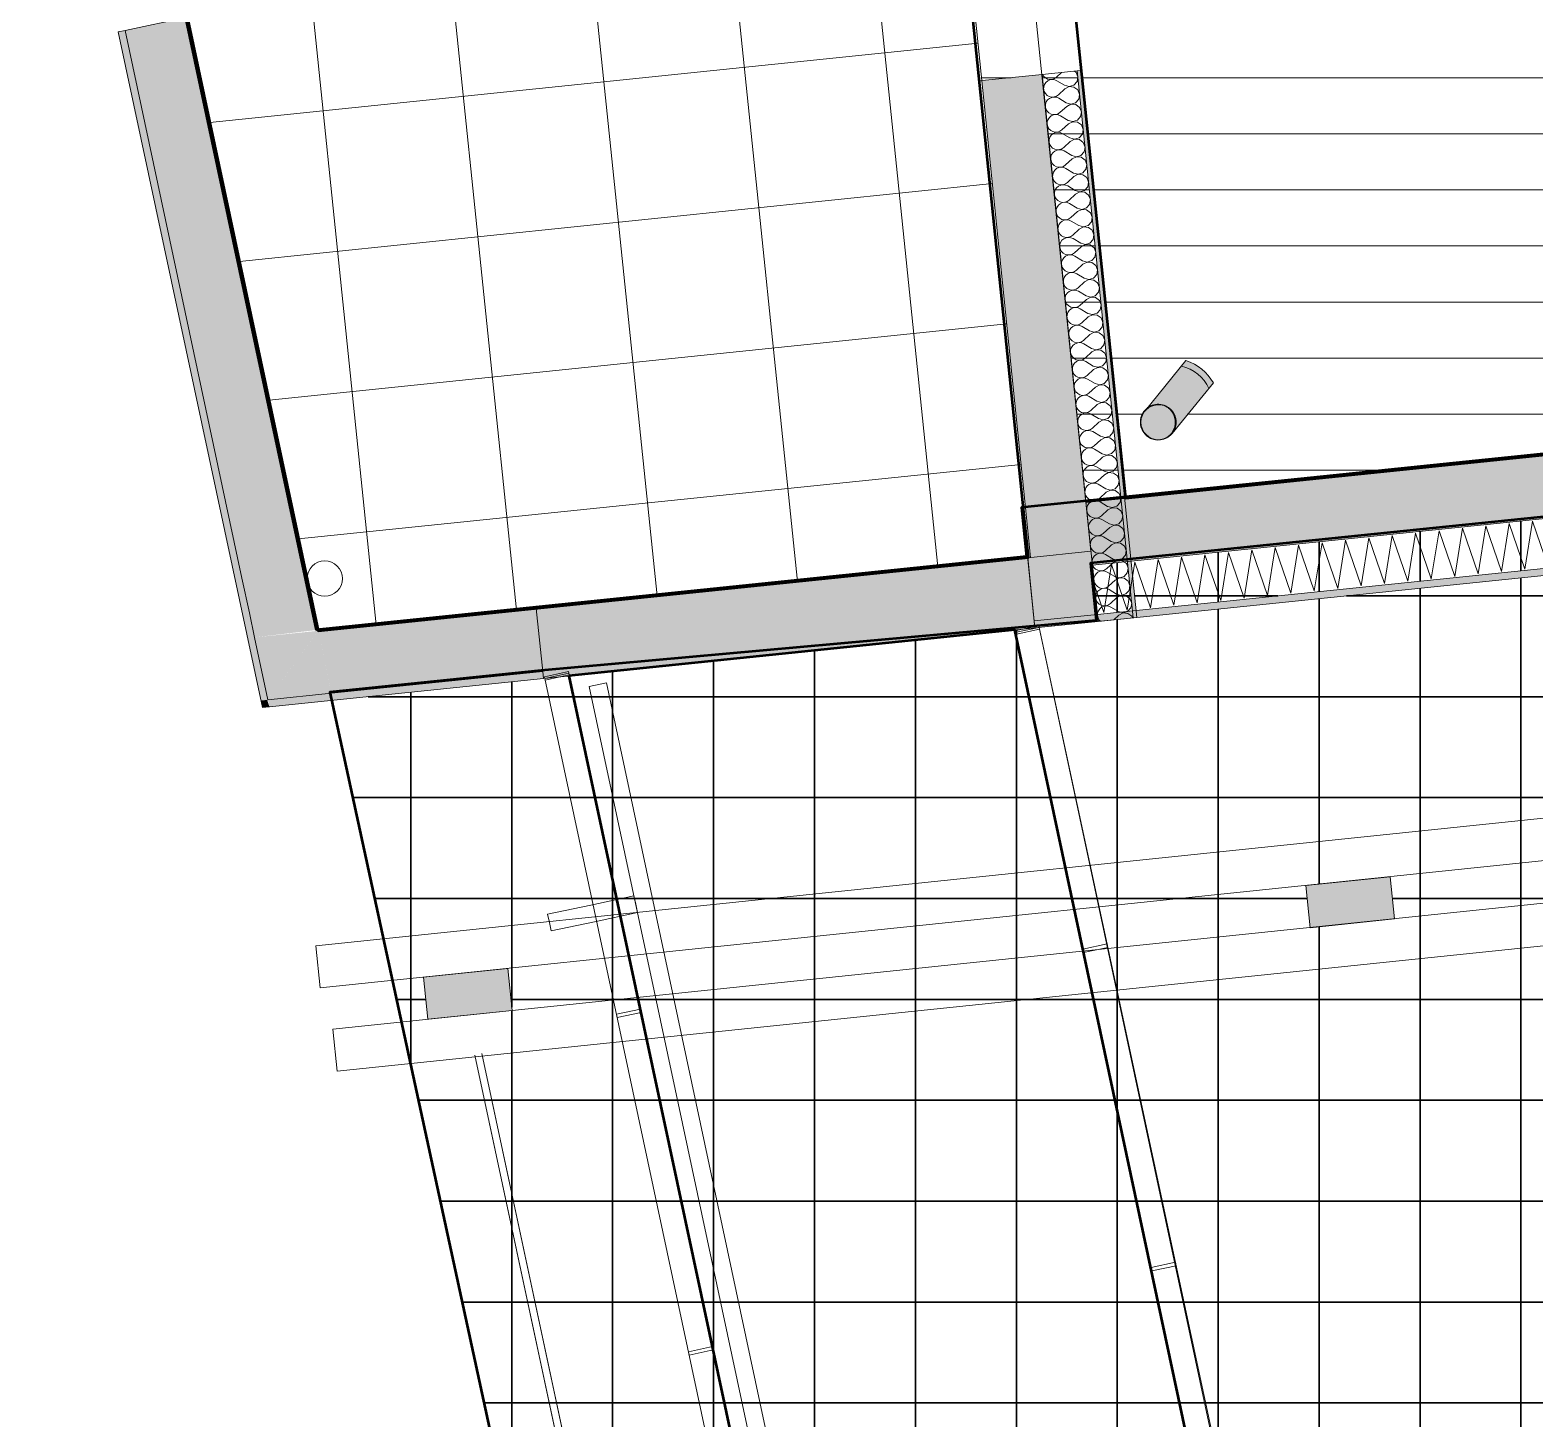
# Model space of a CAD drawing. Header units: metres. Extents: x 399 to 3028, y -427 to 863.
# Drawn here: x 709.35 to 713.615, y -312.087 to -308.15 of the extents above; entities that cross this region are included whole.
import ezdxf

# ---------------------------------------------------------------- set-up
doc = ezdxf.new("R2010")
doc.units = ezdxf.units.M
for name, color, linetype, lineweight in [('01-Dalles_3D_Stylo_No__1', 250, 'Continuous', 9), ('01-Dalles_3D_Stylo_No__2', 8, 'Continuous', 9), ('01-Murs LOGTS', 250, 'Continuous', 9), ('01-Murs LOGTS_Stylo_No__1', 250, 'Continuous', 9), ('01-Murs LOGTS_Stylo_No__2', 8, 'Continuous', 9), ('01-Murs_structure', 250, 'Continuous', 9), ('01-Murs_structure_Stylo_No__1', 250, 'Continuous', 9), ('01-Murs_structure_Stylo_No__2', 8, 'Continuous', 9), ('01-Poteaux 12x24_structure', 250, 'Continuous', 9), ('01-Poteaux 12x24_structure_Stylo_No__1', 250, 'Continuous', 9), ('01-Poteaux 12x24_structure_Stylo_No__2', 8, 'Continuous', 9), ('01-Poteaux 12x24_structure_Stylo_No__21', 170, 'Continuous', 25), ('01-Poutres 10x24_structure_Stylo_No__1', 250, 'Continuous', 9), ('02-Serrurerie cables_Stylo_No__90', 252, 'Continuous', 18), ('02-Serrurerie GC_snd oeuvre_Stylo_No__1', 250, 'Continuous', 9), ('02-Serrurerie_2nd oeuvre_Stylo_No__1', 250, 'Continuous', 9), ('05-2D Divers_2D_Stylo_No__1', 250, 'Continuous', 9), ('05-2D Divers_2D_Stylo_No__121', 7, 'Continuous', 18), ('06-SHAB pièces 50_Stylo_No__102', 71, 'Continuous', 50), ('0_Stylo_No__1', 250, 'Continuous', 9), ('AES-Charge', 5, 'Continuous', 35), ('Plan De Charge - PH R_1_dwg', 8, 'Continuous', 9)]:
    doc.layers.add(name, color=color, linetype=linetype, lineweight=lineweight)

# ---------------------------------------------------------------- blocks, each defined once
blk = doc.blocks.new('Plan De Charge - PH R_1_dwg__X48-779187-Plan De Charge - PH R_1 1_100')
at = {"layer": '01-Murs LOGTS_Stylo_No__2', "flags": 128}
for points in [[(361.0773, -308.2758), (361.08, -308.2804), (361.0849, -308.2852), (361.0909, -308.2886), (361.0977, -308.2901), (361.1045, -308.2897), (361.1111, -308.2875), (361.1167, -308.2835), (361.1311, -308.2703)], [(361.1769, -308.2824), (361.1719, -308.2697), (361.1676, -308.2665)], [(361.1769, -308.2824), (361.1746, -308.2959), (361.1655, -308.3061), (361.1524, -308.3099), (361.1392, -308.3064), (361.1178, -308.2935), (361.1114, -308.2908), (361.1046, -308.2899), (361.0977, -308.2909), (361.0915, -308.2938), (361.0862, -308.2983), (361.0824, -308.304), (361.0802, -308.3106), (361.08, -308.3175)], [(361.08, -308.3175), (361.0816, -308.3242), (361.0851, -308.3301), (361.09, -308.335), (361.096, -308.3383), (361.1027, -308.3398), (361.1096, -308.3394), (361.1162, -308.3372), (361.1218, -308.3333), (361.1402, -308.3163), (361.1524, -308.3101), (361.166, -308.3113), (361.177, -308.3194), (361.182, -308.3321), (361.1796, -308.3456), (361.1706, -308.3558), (361.1575, -308.3597), (361.1443, -308.3561), (361.1228, -308.3432), (361.1165, -308.3405), (361.1097, -308.3397), (361.1028, -308.3407), (361.0966, -308.3435), (361.0913, -308.348), (361.0875, -308.3537), (361.0853, -308.3603), (361.0851, -308.3672), (361.0867, -308.3739), (361.0901, -308.3799), (361.0951, -308.3847), (361.1011, -308.388), (361.1078, -308.3896), (361.1147, -308.3892), (361.1212, -308.387), (361.1269, -308.383), (361.1453, -308.3661), (361.1575, -308.3599), (361.1711, -308.361), (361.1821, -308.3692), (361.1871, -308.3819), (361.1847, -308.3953), (361.1756, -308.4055), (361.1625, -308.4094), (361.1494, -308.4059), (361.1279, -308.393), (361.1216, -308.3903), (361.1147, -308.3894), (361.1079, -308.3904), (361.1016, -308.3933), (361.0964, -308.3977), (361.0926, -308.4035), (361.0904, -308.41), (361.0902, -308.4169), (361.0918, -308.4236), (361.0952, -308.4296), (361.1001, -308.4345), (361.1062, -308.4378), (361.1129, -308.4393), (361.1198, -308.4389), (361.1263, -308.4367), (361.132, -308.4328), (361.1504, -308.4158), (361.1626, -308.4096), (361.1762, -308.4108), (361.1871, -308.4189), (361.1922, -308.4316), (361.1898, -308.4451), (361.1807, -308.4553), (361.1676, -308.4592), (361.1544, -308.4556), (361.133, -308.4427), (361.1267, -308.44), (361.1198, -308.4391), (361.113, -308.4402), (361.1067, -308.443), (361.1015, -308.4475), (361.0976, -308.4532), (361.0955, -308.4598), (361.0953, -308.4667), (361.0969, -308.4734), (361.1003, -308.4794), (361.1052, -308.4842), (361.1113, -308.4875), (361.118, -308.489), (361.1249, -308.4887), (361.1314, -308.4864), (361.1371, -308.4825)], [(361.1371, -308.4825), (361.1555, -308.4655), (361.1677, -308.4594), (361.1813, -308.4605), (361.1922, -308.4687), (361.1973, -308.4814), (361.1949, -308.4948), (361.1858, -308.505), (361.1727, -308.5089), (361.1595, -308.5053), (361.1381, -308.4924), (361.1318, -308.4897), (361.1249, -308.4889), (361.1181, -308.4899), (361.1118, -308.4928), (361.1066, -308.4972), (361.1027, -308.503), (361.1006, -308.5095), (361.1004, -308.5164), (361.102, -308.5231), (361.1054, -308.5291), (361.1103, -308.5339), (361.1164, -308.5373), (361.1231, -308.5388), (361.13, -308.5384), (361.1365, -308.5362), (361.1422, -308.5322), (361.1606, -308.5153), (361.1727, -308.5091), (361.1864, -308.5103), (361.1973, -308.5184), (361.2024, -308.5311), (361.2, -308.5446), (361.1909, -308.5548), (361.1778, -308.5586), (361.1646, -308.5551), (361.1432, -308.5422), (361.1369, -308.5395), (361.13, -308.5386), (361.1232, -308.5396), (361.1169, -308.5425), (361.1117, -308.547), (361.1078, -308.5527), (361.1057, -308.5593), (361.1054, -308.5662), (361.1071, -308.5729), (361.1105, -308.5788), (361.1154, -308.5837), (361.1215, -308.587), (361.1282, -308.5885), (361.1351, -308.5882), (361.1416, -308.5859), (361.1473, -308.582)], [(361.1473, -308.582), (361.1656, -308.565), (361.1778, -308.5588), (361.1914, -308.56), (361.2024, -308.5682), (361.2075, -308.5808), (361.2051, -308.5943), (361.196, -308.6045), (361.1829, -308.6084), (361.1697, -308.6048), (361.1483, -308.5919), (361.1419, -308.5892), (361.1351, -308.5884), (361.1283, -308.5894), (361.122, -308.5922), (361.1167, -308.5967), (361.1129, -308.6024), (361.1108, -308.609), (361.1105, -308.6159), (361.1122, -308.6226), (361.1156, -308.6286), (361.1205, -308.6334), (361.1266, -308.6367), (361.1333, -308.6383), (361.1402, -308.6379), (361.1467, -308.6357), (361.1524, -308.6317), (361.1707, -308.6148), (361.1829, -308.6086), (361.1965, -308.6097), (361.2075, -308.6179), (361.2126, -308.6306), (361.2102, -308.644), (361.2011, -308.6542), (361.188, -308.6581), (361.1748, -308.6546), (361.1534, -308.6417), (361.147, -308.639), (361.1402, -308.6381), (361.1334, -308.6391), (361.1271, -308.642), (361.1218, -308.6464), (361.118, -308.6522), (361.1159, -308.6587), (361.1156, -308.6656), (361.1173, -308.6723), (361.1207, -308.6783), (361.1256, -308.6832), (361.1316, -308.6865), (361.1384, -308.688), (361.1453, -308.6876), (361.1518, -308.6854), (361.1575, -308.6815), (361.1758, -308.6645), (361.188, -308.6583), (361.2016, -308.6595), (361.2126, -308.6676), (361.2176, -308.6803), (361.2153, -308.6938), (361.2062, -308.704), (361.1931, -308.7079), (361.1799, -308.7043), (361.1585, -308.6914), (361.1521, -308.6887), (361.1453, -308.6878), (361.1385, -308.6889), (361.1322, -308.6917), (361.1269, -308.6962), (361.1231, -308.7019), (361.121, -308.7085), (361.1207, -308.7154), (361.1224, -308.7221), (361.1258, -308.7281), (361.1307, -308.7329), (361.1367, -308.7362), (361.1435, -308.7377), (361.1503, -308.7374), (361.1569, -308.7351), (361.1625, -308.7312), (361.1809, -308.7142), (361.1931, -308.7081), (361.2067, -308.7092), (361.2177, -308.7174), (361.2227, -308.7301), (361.2204, -308.7435), (361.2113, -308.7537), (361.1982, -308.7576), (361.185, -308.754), (361.1636, -308.7411), (361.1572, -308.7384), (361.1504, -308.7376), (361.1436, -308.7386), (361.1373, -308.7415), (361.132, -308.7459), (361.1282, -308.7517), (361.1261, -308.7582), (361.1258, -308.7651), (361.1274, -308.7718), (361.1309, -308.7778), (361.1358, -308.7826), (361.1418, -308.786), (361.1486, -308.7875), (361.1554, -308.7871), (361.162, -308.7849), (361.1676, -308.7809), (361.186, -308.764), (361.1982, -308.7578), (361.2118, -308.759), (361.2228, -308.7671), (361.2278, -308.7798), (361.2254, -308.7933), (361.2164, -308.8035), (361.2033, -308.8074), (361.1901, -308.8038), (361.1686, -308.7909), (361.1623, -308.7882), (361.1555, -308.7873), (361.1486, -308.7883), (361.1424, -308.7912), (361.1371, -308.7957), (361.1333, -308.8014), (361.1311, -308.808), (361.1309, -308.8149), (361.1325, -308.8216), (361.1359, -308.8276), (361.1409, -308.8324), (361.1469, -308.8357), (361.1536, -308.8372), (361.1605, -308.8369), (361.1671, -308.8346), (361.1727, -308.8307), (361.1911, -308.8137), (361.2033, -308.8076), (361.2169, -308.8087), (361.2279, -308.8169), (361.2329, -308.8295), (361.2305, -308.843), (361.2214, -308.8532), (361.2083, -308.8571), (361.1952, -308.8535), (361.1737, -308.8406), (361.1674, -308.8379), (361.1605, -308.8371), (361.1537, -308.8381), (361.1475, -308.8409), (361.1422, -308.8454), (361.1384, -308.8511), (361.1362, -308.8577), (361.136, -308.8646), (361.1376, -308.8713), (361.141, -308.8773), (361.146, -308.8821), (361.152, -308.8854), (361.1587, -308.887), (361.1656, -308.8866), (361.1721, -308.8844), (361.1778, -308.8804)], [(361.1778, -308.8804), (361.1962, -308.8635), (361.2084, -308.8573), (361.222, -308.8585), (361.233, -308.8666), (361.238, -308.8793), (361.2356, -308.8927), (361.2265, -308.9029), (361.2134, -308.9068), (361.2002, -308.9033), (361.1788, -308.8904), (361.1725, -308.8877), (361.1656, -308.8868), (361.1588, -308.8878), (361.1525, -308.8907), (361.1473, -308.8952), (361.1434, -308.9009), (361.1413, -308.9074), (361.1411, -308.9143), (361.1427, -308.921), (361.1461, -308.927), (361.151, -308.9319), (361.1571, -308.9352), (361.1638, -308.9367), (361.1707, -308.9363), (361.1772, -308.9341), (361.1829, -308.9302), (361.2013, -308.9132), (361.2135, -308.907), (361.2271, -308.9082), (361.238, -308.9163), (361.2431, -308.929), (361.2407, -308.9425), (361.2316, -308.9527), (361.2185, -308.9566), (361.2053, -308.953), (361.1839, -308.9401), (361.1776, -308.9374), (361.1707, -308.9365), (361.1639, -308.9376), (361.1576, -308.9404), (361.1524, -308.9449), (361.1485, -308.9506), (361.1464, -308.9572), (361.1462, -308.9641), (361.1478, -308.9708), (361.1512, -308.9768), (361.1561, -308.9816), (361.1622, -308.9849), (361.1689, -308.9864), (361.1758, -308.9861), (361.1823, -308.9838), (361.188, -308.9799)], [(361.188, -308.9799), (361.2064, -308.9629), (361.2185, -308.9568), (361.2322, -308.9579), (361.2431, -308.9661), (361.2482, -308.9788), (361.2458, -308.9922), (361.2367, -309.0024), (361.2236, -309.0063), (361.2104, -309.0027), (361.189, -308.9898), (361.1827, -308.9871), (361.1758, -308.9863), (361.169, -308.9873), (361.1627, -308.9902), (361.1575, -308.9946), (361.1536, -309.0004), (361.1515, -309.0069), (361.1512, -309.0138), (361.1529, -309.0205), (361.1563, -309.0265), (361.1612, -309.0313), (361.1673, -309.0347), (361.174, -309.0362), (361.1809, -309.0358), (361.1874, -309.0336), (361.1931, -309.0296), (361.2114, -309.0127), (361.2236, -309.0065), (361.2372, -309.0077), (361.2482, -309.0158), (361.2533, -309.0285), (361.2509, -309.042), (361.2418, -309.0522), (361.2287, -309.0561), (361.2155, -309.0525), (361.1941, -309.0396), (361.1877, -309.0369), (361.1809, -309.036), (361.1741, -309.037), (361.1678, -309.0399), (361.1626, -309.0444), (361.1587, -309.0501), (361.1566, -309.0567), (361.1563, -309.0636), (361.158, -309.0703), (361.1614, -309.0763), (361.1663, -309.0811), (361.1724, -309.0844), (361.1791, -309.0859), (361.186, -309.0856), (361.1925, -309.0833), (361.1982, -309.0794)], [(361.1982, -309.0794), (361.2165, -309.0624), (361.2287, -309.0563), (361.2423, -309.0574), (361.2533, -309.0656), (361.2584, -309.0782), (361.256, -309.0917), (361.2469, -309.1019), (361.2338, -309.1058), (361.2206, -309.1022), (361.1992, -309.0893), (361.1928, -309.0866), (361.186, -309.0858), (361.1792, -309.0868), (361.1729, -309.0896), (361.1676, -309.0941), (361.1638, -309.0998), (361.1617, -309.1064), (361.1614, -309.1133), (361.1631, -309.12), (361.1665, -309.126), (361.1714, -309.1308), (361.1774, -309.1341), (361.1842, -309.1357), (361.1911, -309.1353), (361.1976, -309.1331), (361.2033, -309.1291), (361.2216, -309.1122), (361.2338, -309.106), (361.2474, -309.1072), (361.2584, -309.1153), (361.2635, -309.128), (361.2611, -309.1414), (361.252, -309.1516), (361.2389, -309.1555), (361.2257, -309.152), (361.2043, -309.1391), (361.1979, -309.1364), (361.1911, -309.1355), (361.1843, -309.1365), (361.178, -309.1394), (361.1727, -309.1439), (361.1689, -309.1496), (361.1668, -309.1561), (361.1665, -309.163), (361.1682, -309.1697), (361.1716, -309.1757), (361.1765, -309.1806), (361.1825, -309.1839), (361.1893, -309.1854), (361.1962, -309.185), (361.2027, -309.1828), (361.2083, -309.1789)], [(361.2083, -309.1789), (361.2267, -309.1619), (361.2389, -309.1557), (361.2525, -309.1569), (361.2635, -309.165), (361.2685, -309.1777), (361.2662, -309.1912), (361.2571, -309.2014), (361.244, -309.2053), (361.2308, -309.2017), (361.2094, -309.1888), (361.203, -309.1861), (361.1962, -309.1852), (361.1894, -309.1863), (361.1831, -309.1891), (361.1778, -309.1936), (361.174, -309.1993), (361.1719, -309.2059), (361.1716, -309.2128), (361.1732, -309.2195), (361.1767, -309.2255), (361.1816, -309.2303), (361.1876, -309.2336), (361.1944, -309.2351), (361.2012, -309.2348), (361.2078, -309.2325), (361.2134, -309.2286), (361.2318, -309.2116), (361.244, -309.2055), (361.2576, -309.2066), (361.2686, -309.2148), (361.2736, -309.2275), (361.2713, -309.2409), (361.2622, -309.2511), (361.2491, -309.255), (361.2359, -309.2514), (361.2144, -309.2386), (361.2081, -309.2358), (361.2013, -309.235), (361.1944, -309.236), (361.1882, -309.2389), (361.1829, -309.2433), (361.1791, -309.2491), (361.1769, -309.2556), (361.1767, -309.2625), (361.1783, -309.2692), (361.1817, -309.2752), (361.1867, -309.28), (361.1927, -309.2834), (361.1994, -309.2849), (361.2063, -309.2845), (361.2129, -309.2823), (361.2185, -309.2783)], [(361.2185, -309.2783), (361.2369, -309.2614), (361.2491, -309.2552), (361.2627, -309.2564), (361.2737, -309.2645), (361.2787, -309.2772), (361.2763, -309.2907), (361.2672, -309.3009), (361.2541, -309.3048), (361.241, -309.3012), (361.2195, -309.2883), (361.2132, -309.2856), (361.2064, -309.2847), (361.1995, -309.2858), (361.1933, -309.2886), (361.188, -309.2931), (361.1842, -309.2988), (361.182, -309.3054), (361.1818, -309.3123), (361.1834, -309.319), (361.1868, -309.325), (361.1918, -309.3298), (361.1978, -309.3331), (361.2045, -309.3346), (361.2114, -309.3343), (361.2179, -309.332), (361.2236, -309.3281), (361.242, -309.3111), (361.2542, -309.305), (361.2678, -309.3061), (361.2788, -309.3143), (361.2838, -309.327), (361.2814, -309.3404), (361.2723, -309.3506), (361.2592, -309.3545), (361.2461, -309.3509), (361.2246, -309.338), (361.2183, -309.3353), (361.2114, -309.3345), (361.2046, -309.3355), (361.1983, -309.3383), (361.1931, -309.3428), (361.1892, -309.3485), (361.1871, -309.3551), (361.1869, -309.362), (361.1885, -309.3687), (361.1919, -309.3747), (361.1968, -309.3795), (361.2029, -309.3828), (361.2096, -309.3844), (361.2165, -309.384), (361.223, -309.3818), (361.2287, -309.3778)], [(361.2287, -309.3778), (361.2471, -309.3609), (361.2593, -309.3547), (361.2729, -309.3559), (361.2838, -309.364), (361.2889, -309.3767), (361.2865, -309.3901), (361.2774, -309.4003), (361.2643, -309.4042), (361.2511, -309.4007), (361.2297, -309.3878), (361.2234, -309.3851), (361.2165, -309.3842), (361.2097, -309.3852), (361.2034, -309.3881), (361.1982, -309.3926), (361.1943, -309.3983), (361.1922, -309.4048), (361.192, -309.4117), (361.1936, -309.4184), (361.197, -309.4244), (361.2019, -309.4293), (361.208, -309.4326), (361.2147, -309.4341), (361.2216, -309.4337), (361.2281, -309.4315), (361.2338, -309.4276), (361.2522, -309.4106), (361.2643, -309.4044), (361.278, -309.4056), (361.2889, -309.4137), (361.294, -309.4264), (361.2916, -309.4399), (361.2825, -309.4501), (361.2694, -309.454), (361.2562, -309.4504), (361.2348, -309.4375), (361.2285, -309.4348), (361.2216, -309.4339), (361.2148, -309.435), (361.2085, -309.4378), (361.2033, -309.4423), (361.1994, -309.448), (361.1973, -309.4546), (361.1971, -309.4615), (361.1987, -309.4682), (361.2021, -309.4742), (361.207, -309.479), (361.2131, -309.4823), (361.2198, -309.4838), (361.2267, -309.4835), (361.2332, -309.4812), (361.2389, -309.4773), (361.2572, -309.4603), (361.2694, -309.4542), (361.2831, -309.4553), (361.294, -309.4635), (361.2991, -309.4762), (361.2967, -309.4896), (361.2876, -309.4998), (361.2745, -309.5037), (361.2613, -309.5001), (361.2399, -309.4873), (361.2336, -309.4845), (361.2267, -309.4837), (361.2199, -309.4847), (361.2136, -309.4876), (361.2084, -309.492), (361.2045, -309.4978), (361.2024, -309.5043), (361.2021, -309.5112), (361.2038, -309.5179), (361.2072, -309.5239), (361.2121, -309.5288), (361.2182, -309.5321), (361.2249, -309.5336), (361.2318, -309.5332), (361.2383, -309.531), (361.244, -309.527), (361.2623, -309.5101), (361.2745, -309.5039), (361.2881, -309.5051), (361.2991, -309.5132), (361.3042, -309.5259), (361.3018, -309.5394), (361.2927, -309.5496), (361.2796, -309.5535), (361.2664, -309.5499), (361.245, -309.537), (361.2386, -309.5343), (361.2318, -309.5334), (361.225, -309.5345), (361.2187, -309.5373), (361.2134, -309.5418), (361.2096, -309.5475), (361.2075, -309.5541), (361.2072, -309.561), (361.2089, -309.5677), (361.2123, -309.5737), (361.2172, -309.5785), (361.2233, -309.5818), (361.23, -309.5833), (361.2369, -309.583), (361.2434, -309.5807), (361.2491, -309.5768), (361.2674, -309.5598), (361.2796, -309.5537), (361.2932, -309.5548), (361.3042, -309.563), (361.3093, -309.5757), (361.3069, -309.5891), (361.2978, -309.5993), (361.2847, -309.6032), (361.2715, -309.5996), (361.2501, -309.5867), (361.2437, -309.584), (361.2369, -309.5832), (361.2301, -309.5842), (361.2238, -309.5871), (361.2185, -309.5915), (361.2147, -309.5972), (361.2126, -309.6038), (361.2123, -309.6107), (361.214, -309.6174), (361.2174, -309.6234), (361.2223, -309.6282), (361.2283, -309.6315), (361.2351, -309.6331), (361.242, -309.6327), (361.2485, -309.6305), (361.2541, -309.6265), (361.2725, -309.6096), (361.2847, -309.6034), (361.2983, -309.6046), (361.3093, -309.6127), (361.3143, -309.6254), (361.312, -309.6388), (361.3029, -309.649), (361.2898, -309.6529), (361.2766, -309.6494), (361.2552, -309.6365), (361.2488, -309.6338), (361.242, -309.6329), (361.2352, -309.6339), (361.2289, -309.6368), (361.2236, -309.6413), (361.2198, -309.647), (361.2177, -309.6535), (361.2174, -309.6604), (361.219, -309.6671), (361.2225, -309.6731), (361.2274, -309.678), (361.2334, -309.6813), (361.2402, -309.6828), (361.247, -309.6824), (361.2536, -309.6802), (361.2592, -309.6763), (361.2776, -309.6593), (361.2898, -309.6531), (361.3034, -309.6543), (361.3144, -309.6624), (361.3194, -309.6751), (361.3171, -309.6886), (361.308, -309.6988), (361.2949, -309.7027), (361.2817, -309.6991), (361.2603, -309.6862), (361.2539, -309.6835), (361.2471, -309.6826), (361.2402, -309.6837), (361.234, -309.6865), (361.2287, -309.691), (361.2249, -309.6967), (361.2227, -309.7033), (361.2225, -309.7102), (361.2241, -309.7169), (361.2275, -309.7229), (361.2325, -309.7277), (361.2385, -309.731), (361.2452, -309.7325), (361.2521, -309.7322), (361.2587, -309.7299), (361.2643, -309.726), (361.2827, -309.709), (361.2949, -309.7029), (361.3085, -309.704), (361.3195, -309.7122), (361.3245, -309.7249), (361.3221, -309.7383), (361.313, -309.7485), (361.3, -309.7524), (361.2868, -309.7488), (361.2653, -309.736), (361.259, -309.7332), (361.2522, -309.7324), (361.2453, -309.7334), (361.2391, -309.7363), (361.2338, -309.7407), (361.23, -309.7465), (361.2278, -309.753), (361.2276, -309.7599), (361.2292, -309.7666), (361.2326, -309.7726), (361.2376, -309.7775), (361.2436, -309.7808), (361.2503, -309.7823), (361.2572, -309.7819), (361.2637, -309.7797), (361.2694, -309.7757), (361.2878, -309.7588), (361.3, -309.7526), (361.3136, -309.7538), (361.3246, -309.7619), (361.3296, -309.7746), (361.3272, -309.7881), (361.3181, -309.7983), (361.305, -309.8022), (361.2919, -309.7986), (361.2704, -309.7857), (361.2641, -309.783), (361.2572, -309.7821), (361.2504, -309.7832), (361.2441, -309.786), (361.2389, -309.7905), (361.2351, -309.7962), (361.2329, -309.8028), (361.2327, -309.8097)], [(361.2327, -309.8097), (361.2343, -309.8164), (361.2377, -309.8224), (361.241, -309.8256)], [(361.3315, -309.8163), (361.3296, -309.8117), (361.3187, -309.8035), (361.3051, -309.8024), (361.2929, -309.8085), (361.2785, -309.8218)]]:
    blk.add_lwpolyline(points, dxfattribs=at)
blk = doc.blocks.new('Plan De Charge - PH R_1_dwg__X398-779616-Plan De Charge - PH R_1 1_100')
at = {"layer": '01-Murs_structure_Stylo_No__2', "flags": 128}
for points in [[(364.0573, -309.3777), (364.0355, -309.5139), (363.991, -309.3845)], [(364.1236, -309.3709), (364.1018, -309.5071), (364.0573, -309.3777)], [(364.19, -309.364), (364.1681, -309.5002), (364.1236, -309.3709)], [(364.2563, -309.3572), (364.2344, -309.4934), (364.19, -309.364)], [(364.3884, -309.3464), (364.3671, -309.4797), (364.3226, -309.3504), (364.3007, -309.4866), (364.2563, -309.3572)], [(363.5931, -309.4256), (363.5713, -309.5618), (363.5268, -309.4324)], [(363.6594, -309.4187), (363.6376, -309.5549), (363.5931, -309.4256)], [(363.7258, -309.4119), (363.7039, -309.5481), (363.6594, -309.4187)], [(363.7921, -309.4051), (363.7702, -309.5413), (363.7258, -309.4119)], [(363.8584, -309.3982), (363.8365, -309.5344), (363.7921, -309.4051)], [(363.9247, -309.3914), (363.9028, -309.5276), (363.8584, -309.3982)], [(363.991, -309.3845), (363.9692, -309.5208), (363.9247, -309.3914)], [(363.1952, -309.4666), (363.1734, -309.6028), (363.1289, -309.4734)], [(363.2615, -309.4597), (363.2397, -309.5959), (363.1952, -309.4666)], [(363.3279, -309.4529), (363.306, -309.5891), (363.2615, -309.4597)], [(363.3942, -309.4461), (363.3723, -309.5823), (363.3279, -309.4529)], [(363.4605, -309.4392), (363.4386, -309.5754), (363.3942, -309.4461)], [(363.5268, -309.4324), (363.505, -309.5686), (363.4605, -309.4392)], [(362.7973, -309.5076), (362.7755, -309.6438), (362.731, -309.5144)], [(362.8637, -309.5008), (362.8418, -309.637), (362.7973, -309.5076)], [(362.93, -309.4939), (362.9081, -309.6301), (362.8637, -309.5008)], [(362.9963, -309.4871), (362.9744, -309.6233), (362.93, -309.4939)], [(363.0626, -309.4802), (363.0407, -309.6165), (362.9963, -309.4871)], [(363.1289, -309.4734), (363.1071, -309.6096), (363.0626, -309.4802)], [(362.3994, -309.5486), (362.3776, -309.6848), (362.3331, -309.5554)], [(362.4658, -309.5418), (362.4439, -309.678), (362.3994, -309.5486)], [(362.5321, -309.5349), (362.5102, -309.6711), (362.4658, -309.5418)], [(362.5984, -309.5281), (362.5765, -309.6643), (362.5321, -309.5349)], [(362.6647, -309.5213), (362.6429, -309.6575), (362.5984, -309.5281)], [(362.731, -309.5144), (362.7092, -309.6506), (362.6647, -309.5213)], [(361.9352, -309.5964), (361.9134, -309.7327), (361.8689, -309.6033)], [(362.0016, -309.5896), (361.9797, -309.7258), (361.9352, -309.5964)], [(362.0679, -309.5828), (362.046, -309.719), (362.0016, -309.5896)], [(362.1342, -309.5759), (362.1123, -309.7121), (362.0679, -309.5828)], [(362.2005, -309.5691), (362.1786, -309.7053), (362.1342, -309.5759)], [(362.2668, -309.5623), (362.245, -309.6985), (362.2005, -309.5691)], [(362.3331, -309.5554), (362.3113, -309.6916), (362.2668, -309.5623)], [(361.5373, -309.6375), (361.5155, -309.7737), (361.471, -309.6443)], [(361.6037, -309.6306), (361.5818, -309.7668), (361.5373, -309.6375)], [(361.67, -309.6238), (361.6481, -309.76), (361.6037, -309.6306)], [(361.7363, -309.617), (361.7144, -309.7532), (361.67, -309.6238)], [(361.8026, -309.6101), (361.7808, -309.7463), (361.7363, -309.617)], [(361.8689, -309.6033), (361.8471, -309.7395), (361.8026, -309.6101)], [(361.2721, -309.6648), (361.2502, -309.801), (361.2241, -309.7249)], [(361.3384, -309.658), (361.3165, -309.7942), (361.2721, -309.6648)], [(361.4047, -309.6511), (361.3829, -309.7873), (361.3384, -309.658)], [(361.471, -309.6443), (361.4492, -309.7805), (361.4047, -309.6511)]]:
    blk.add_lwpolyline(points, dxfattribs=at)
blk = doc.blocks.new('Plan De Charge - PH R_1_dwg-779150-Plan De Charge - PH R_1 1_100')
at = {"layer": '01-Dalles_3D_Stylo_No__2'}
h = blk.add_hatch(dxfattribs=at)
h.set_pattern_fill('FP_63', color=256, style=0, pattern_type=2)
h.set_pattern_definition([(5.901, (360.996, -307.072), (-0.041124, 0.39788), []), (95.901, (360.996, -307.072), (0.39788, 0.041124), [])])
h.paths.add_polyline_path([(359.0242, -309.8527), (359.0499, -309.8501), (361.0425, -309.6448), (360.9903, -309.1264), (360.7905, -307.1737), (363.6096, -306.8825), (363.4685, -305.5056), (358.2129, -306.0472), (359.0236, -309.8501)])
at = {"layer": '01-Murs LOGTS', "lineweight": 35}
for color, points in [(10, [(361.3339, -309.8161), (361.3438, -309.8149), (361.1852, -308.2647), (361.1752, -308.2657), (361.3338, -309.8159)]), (18, [(361.0553, -309.8446), (361.0692, -309.8432), (361.2341, -309.8235), (361.0757, -308.2759), (360.9051, -308.2934), (361.0425, -309.6448), (361.035, -309.6457), (361.0548, -309.8392)])]:
    blk.add_hatch(color=color, dxfattribs=at).paths.add_polyline_path(points)
at = {"layer": '01-Murs_structure', "lineweight": 35}
for color, points in [(18, [(358.8083, -309.7037), (358.9844, -309.6661), (358.6534, -308.1135), (358.4773, -308.1511), (358.7888, -309.6119)]), (10, [(358.7888, -309.7078), (358.8083, -309.7037), (358.4773, -308.1511), (358.4578, -308.1552), (358.7879, -309.7037)]), (18, [(358.8292, -309.8015), (359.0052, -309.7639), (358.9844, -309.6661), (358.8083, -309.7037), (358.8096, -309.7097)]), (10, [(359.6628, -309.9881), (361.0553, -309.8446), (361.035, -309.6456), (359.6423, -309.7892), (359.6608, -309.9682)]), (10, [(358.8096, -309.8056), (358.8292, -309.8015), (358.8083, -309.7037), (358.7888, -309.7078), (358.8087, -309.8015)]), (18, [(358.8441, -309.8715), (359.0236, -309.8501), (359.0052, -309.7639), (358.8292, -309.8015), (358.8401, -309.8527)]), (10, [(358.8618, -310.0506), (358.8818, -310.0485), (358.8292, -309.8015), (358.8096, -309.8056), (358.8614, -310.0485)]), (18, [(359.0619, -310.03), (359.6605, -309.9656), (359.6423, -309.7892), (359.0242, -309.8529), (359.0613, -310.0268)]), (18, [(361.2323, -309.8063), (361.2325, -309.8062), (361.2323, -309.8062)]), (10, [(361.2344, -309.8261), (361.2342, -309.8235), (361.2344, -309.8261)]), (18, [(358.8818, -310.0485), (359.0242, -309.8529), (358.8441, -309.8715), (358.866, -309.9743)]), (18, [(358.8818, -310.0485), (359.0619, -310.03), (359.0242, -309.853), (358.886, -310.0428)]), (10, [(358.886, -310.0682), (359.6628, -309.9881), (359.6608, -309.9682), (358.8818, -310.0485)]), (10, [(358.866, -310.0703), (358.8818, -310.0485), (358.8618, -310.0506)]), (10, [(358.866, -310.0703), (358.886, -310.0682), (358.8803, -310.0506), (358.8675, -310.0682)])]:
    blk.add_hatch(color=color, dxfattribs=at).paths.add_polyline_path(points)
h = blk.add_hatch(color=18, dxfattribs=at)
h.paths.add_polyline_path([(361.2181, -309.667), (361.3175, -309.6567), (361.2992, -309.4777), (361.1998, -309.4879), (361.2175, -309.6607)])
h.paths.add_polyline_path([(361.3275, -309.6557), (364.5268, -309.3233), (364.5086, -309.1468), (361.3092, -309.4766), (361.3269, -309.6495)])
h = blk.add_hatch(color=10, dxfattribs=at)
h.paths.add_polyline_path([(361.2345, -309.8261), (361.3338, -309.8159), (361.3318, -309.796), (361.2325, -309.8062), (361.2344, -309.8248)])
h.paths.add_polyline_path([(361.3438, -309.8149), (364.3843, -309.5015), (364.3823, -309.4816), (361.3417, -309.795), (361.3429, -309.8062)])
at = {"layer": '01-Poteaux 12x24_structure', "lineweight": 35}
for color, points in [(135, [(361.4101, -309.3108), (361.4256, -309.3068), (361.4376, -309.2995), (361.4472, -309.2889), (361.4542, -309.272), (361.4549, -309.2685), (361.453, -309.2476), (361.4474, -309.2354), (361.4423, -309.2289), (361.4491, -309.24), (361.4535, -309.254), (361.4541, -309.2593), (361.4512, -309.2773), (361.4435, -309.2919), (361.4359, -309.2996), (361.4242, -309.3068), (361.4152, -309.3097)]), (18, [(361.8358, -310.6946), (362.0745, -310.6697), (362.0621, -310.5504), (361.8233, -310.5752)]), (18, [(359.3349, -310.9542), (359.5737, -310.9294), (359.5612, -310.8101), (359.3225, -310.8349)])]:
    blk.add_hatch(color=color, dxfattribs=at).paths.add_polyline_path(points)
at = {"layer": '01-Poteaux 12x24_structure_Stylo_No__2', "lineweight": 35}
blk.add_hatch(color=251, dxfattribs=at).paths.add_polyline_path([(361.4089, -309.3111), (361.4308, -309.3034), (361.4376, -309.2981), (361.4471, -309.2864), (361.4528, -309.2726), (361.4541, -309.2593), (361.452, -309.2468), (361.4466, -309.2349), (361.4394, -309.2267), (361.4261, -309.2166), (361.405, -309.2124), (361.3929, -309.214), (361.3797, -309.2195), (361.3696, -309.2276), (361.3625, -309.2345), (361.3558, -309.2506), (361.3547, -309.2614), (361.3558, -309.2717), (361.3625, -309.2882), (361.3705, -309.2976), (361.3808, -309.305), (361.3929, -309.3096), (361.3931, -309.3097), (361.4058, -309.311), (361.4083, -309.311)])
at = {"layer": '05-2D Divers_2D_Stylo_No__121', "lineweight": 35}
blk.add_hatch(color=10, dxfattribs=at).paths.add_polyline_path([(361.4446, -309.2931), (361.561, -309.1501), (361.5408, -309.1226), (361.5144, -309.1011), (361.4834, -309.087), (361.3777, -309.2205), (361.3929, -309.214), (361.4123, -309.2128), (361.4245, -309.2161), (361.4352, -309.2223), (361.4446, -309.2314), (361.4512, -309.2426), (361.4548, -309.2555), (361.4552, -309.257), (361.4521, -309.2791), (361.4459, -309.291)])
at = {"layer": 'AES-Charge', "lineweight": 9}
h = blk.add_hatch(dxfattribs=at)
h.set_pattern_fill('FP_94', color=30, style=0, pattern_type=2)
h.set_pattern_definition([(0, (46.337, 45.172), (0, 0.159), [])])
h.paths.add_polyline_path([(366.0269, -306.4517), (365.8479, -306.47), (365.8266, -306.2622), (366.0057, -306.2438), (366.0269, -306.4517)])
h.paths.add_polyline_path([(361.1994, -309.4848), (361.2988, -309.474), (361.1752, -308.2657), (361.1852, -308.2647), (361.3089, -309.4735), (366.0912, -308.9804), (365.8775, -306.9131), (365.8932, -306.9114), (365.8662, -306.6498), (366.0454, -306.6325), (366.0723, -306.8929), (367.7132, -306.7239), (367.6775, -306.377), (367.8567, -306.3585), (367.8571, -306.363), (368.0215, -306.346), (368.04, -306.5251), (367.8802, -306.5416), (368.0028, -307.728), (368.7287, -307.6529), (368.6883, -307.2585), (368.7877, -307.2482), (368.8286, -307.6426), (369.2261, -307.6014), (369.1856, -307.2069), (369.2851, -307.1966), (369.326, -307.5911), (369.9223, -307.5294), (369.8921, -307.2342), (369.8619, -307.2373), (369.8515, -307.1378), (370.1838, -307.1023), (370.0906, -306.3131), (368.975, -306.4284), (368.9565, -306.2494), (372.2805, -305.903), (373.8316, -305.7423), (373.6967, -304.4517), (373.567, -304.465), (373.5656, -304.4508), (372.6306, -304.5478), (372.632, -304.5614), (365.9044, -305.2546), (365.91, -305.3087), (365.7309, -305.327), (365.7253, -305.2729), (363.7569, -305.4759), (363.7623, -305.5284), (363.7524, -305.5295), (363.747, -305.4769), (363.6475, -305.4872), (363.6529, -305.5396), (363.4738, -305.558), (363.5696, -306.4931), (363.7486, -306.4748), (363.7701, -306.6849), (363.8695, -306.6747), (363.848, -306.4646), (363.858, -306.4636), (363.8795, -306.6736), (366.0269, -306.4523), (366.0454, -306.6307), (361.0706, -307.145), (361.0895, -307.3296), (361.0796, -307.3306), (361.0607, -307.146), (360.9612, -307.1562), (360.9801, -307.3408), (360.8095, -307.3591), (360.9051, -308.2934), (361.0757, -308.2759), (361.1991, -309.4816)])
h.paths.add_polyline_path([(361.4058, -309.3114), (361.3833, -309.3066), (361.368, -309.2951), (361.3615, -309.2864), (361.3558, -309.2717), (361.3546, -309.2669), (361.3577, -309.2438), (361.3639, -309.2322), (361.3701, -309.2254), (361.3892, -309.2029), (361.4834, -309.087), (361.5144, -309.1011), (361.5443, -309.1274), (361.561, -309.1501), (361.4327, -309.3032), (361.4215, -309.3085), (361.4081, -309.3111)])
h.paths.add_polyline_path([(358.6491, -308.1144), (358.6534, -308.1135), (358.2364, -306.1575), (358.2321, -306.1584), (358.6489, -308.1135)])
h.paths.add_polyline_path([(370.0218, -307.5191), (370.2305, -307.4975), (370.1957, -307.2027), (369.9915, -307.2239), (370.0199, -307.5002)])
h.paths.add_polyline_path([(365.7384, -306.4812), (365.7172, -306.2734), (365.7271, -306.2723), (365.7484, -306.4802)])
h.paths.add_polyline_path([(362.2774, -305.6284), (363.2124, -305.532), (363.2117, -305.5253), (362.2767, -305.6223)])
h.paths.add_polyline_path([(365.6215, -305.3382), (365.6178, -305.2841), (365.626, -305.2844), (365.6314, -305.3372)])
at = {"layer": 'AES-Charge'}
h = blk.add_hatch(dxfattribs=at)
h.set_pattern_fill('FP_93', color=72, style=0, pattern_type=2)
h.set_pattern_definition([(0, (46.337, 45.172), (0, 0.286), []), (90, (46.337, 45.172), (-0.286, 2e-17), [])])
h.paths.add_polyline_path([(363.604, -331.0011), (363.6087, -331.0006), (363.5966, -330.8844), (363.8353, -330.8595), (363.8478, -330.9757), (366.1095, -330.7403), (366.0975, -330.6247), (366.3362, -330.5999), (366.3486, -330.7155), (366.5679, -330.6926), (366.5121, -330.1305), (366.6644, -330.1143), (366.568, -329.1798), (366.4137, -329.1957), (366.3903, -328.9493), (366.5426, -328.9336), (366.406, -327.6207), (366.253, -327.6364), (366.2068, -327.1684), (366.3591, -327.1527), (366.0944, -324.5964), (365.9414, -324.6121), (365.9102, -324.2897), (366.0623, -324.2735), (365.9643, -323.3392), (365.8118, -323.3549), (365.7701, -322.9302), (365.9222, -322.9145), (365.7858, -321.6016), (365.6328, -321.6174), (365.584, -321.1237), (365.736, -321.1081), (365.5996, -319.7951), (365.4466, -319.8109), (365.4291, -319.6212), (365.5811, -319.605), (365.4848, -318.6705), (365.3307, -318.6863), (365.2819, -318.1924), (365.4339, -318.1767), (365.1694, -315.6203), (365.0164, -315.6361), (364.9636, -315.1034), (365.1155, -315.0878), (364.9793, -313.7748), (364.8263, -313.7906), (364.7933, -313.4501), (364.945, -313.434), (364.8487, -312.4995), (364.6949, -312.5153), (364.6615, -312.1719), (364.8133, -312.1563), (364.5491, -309.5999), (364.3961, -309.6157), (364.3823, -309.5017), (359.0619, -310.0505), (363.5966, -330.967)])
h.paths.add_polyline_path([(366.5878, -330.6906), (366.7223, -330.6766), (366.6665, -330.1347), (366.5322, -330.1506), (366.5864, -330.6766)])
h.paths.add_polyline_path([(366.4315, -329.1737), (366.5659, -329.1594), (366.5447, -328.9535), (366.4104, -328.9694), (366.43, -329.1594)])
h.paths.add_polyline_path([(363.1816, -328.9988), (363.1692, -328.8794), (363.4079, -328.8546), (363.4204, -328.9739), (363.2273, -328.994)])
h.paths.add_polyline_path([(365.6825, -328.7391), (365.67, -328.6198), (365.9088, -328.5949), (365.9212, -328.7143)])
h.paths.add_polyline_path([(364.7341, -328.6648), (364.7269, -328.5952), (364.9955, -328.5675), (365.0026, -328.6371)])
h.paths.add_polyline_path([(363.0442, -327.7652), (363.0288, -327.7652), (363.018, -327.7544), (363.018, -327.7391), (363.0288, -327.7283), (363.0442, -327.7283), (363.055, -327.7391), (363.055, -327.7544)])
h.paths.add_polyline_path([(366.2708, -327.6145), (366.4053, -327.6007), (366.3611, -327.1726), (366.2269, -327.1885), (366.2679, -327.5858)])
h.paths.add_polyline_path([(362.7818, -327.0691), (362.7665, -327.0691), (362.7557, -327.0583), (362.7557, -327.043), (362.7665, -327.0322), (362.7818, -327.0322), (362.7926, -327.043), (362.7926, -327.0583)])
h.paths.add_polyline_path([(362.7542, -326.9938), (362.7418, -326.8745), (362.9805, -326.8496), (362.9929, -326.969), (362.85, -326.9839)])
h.paths.add_polyline_path([(365.2551, -326.7342), (365.2426, -326.6148), (365.4813, -326.59), (365.4938, -326.7093)])
h.paths.add_polyline_path([(363.0307, -325.5883), (363.0154, -325.5883), (363.0045, -325.5775), (363.0045, -325.5622), (363.0154, -325.5514), (363.0307, -325.5514), (363.0415, -325.5622), (363.0415, -325.5775)])
h.paths.add_polyline_path([(362.3268, -324.9889), (362.3144, -324.8695), (362.5531, -324.8447), (362.5655, -324.964), (362.4727, -324.9737)])
h.paths.add_polyline_path([(364.8276, -324.7292), (364.8152, -324.6099), (365.0539, -324.585), (365.0664, -324.7044)])
h.paths.add_polyline_path([(365.9592, -324.5902), (366.0935, -324.5764), (366.0644, -324.2939), (365.9303, -324.3098), (365.9562, -324.5615)])
h.paths.add_polyline_path([(365.8296, -323.3329), (365.9639, -323.3186), (365.9243, -322.9344), (365.7902, -322.9503), (365.8282, -323.3186)])
h.paths.add_polyline_path([(361.8994, -322.9839), (361.887, -322.8646), (362.1257, -322.8397), (362.1381, -322.9591), (362.0954, -322.9635)])
h.paths.add_polyline_path([(363.7878, -322.9237), (363.7255, -322.6302), (363.7939, -322.6157), (363.8563, -322.9092)])
h.paths.add_polyline_path([(364.4002, -322.7243), (364.3878, -322.6049), (364.6265, -322.5801), (364.6389, -322.6994), (364.6215, -322.7013)])
h.paths.add_polyline_path([(365.6506, -321.5954), (365.7848, -321.5816), (365.7381, -321.1279), (365.6041, -321.1438), (365.6476, -321.5667)])
h.paths.add_polyline_path([(361.472, -320.979), (361.4596, -320.8596), (361.6983, -320.8348), (361.7107, -320.9542)])
h.paths.add_polyline_path([(363.9728, -320.7193), (363.9604, -320.6), (364.1991, -320.5751), (364.2115, -320.6945), (364.0961, -320.7065)])
h.paths.add_polyline_path([(365.4645, -319.7889), (365.5986, -319.7751), (365.5832, -319.6254), (365.4492, -319.6413), (365.4615, -319.7602)])
h.paths.add_polyline_path([(361.0446, -318.974), (361.0322, -318.8547), (361.2709, -318.8298), (361.2833, -318.9492), (361.2293, -318.9548)])
h.paths.add_polyline_path([(362.9324, -318.9137), (362.8701, -318.6202), (362.9385, -318.6057), (363.0008, -318.8991)])
h.paths.add_polyline_path([(363.5454, -318.7144), (363.533, -318.595), (363.7717, -318.5702), (363.7841, -318.6895), (363.5706, -318.7118)])
h.paths.add_polyline_path([(365.3486, -318.6644), (365.4827, -318.65), (365.4359, -318.1966), (365.302, -318.2125), (365.3471, -318.65)])
h.paths.add_polyline_path([(360.6172, -316.9691), (360.6048, -316.8497), (360.8435, -316.8249), (360.8559, -316.9443)])
h.paths.add_polyline_path([(363.118, -316.7094), (363.1056, -316.5901), (363.3443, -316.5652), (363.3567, -316.6846)])
h.paths.add_polyline_path([(365.0343, -315.6142), (365.1683, -315.6004), (365.1175, -315.1077), (364.9837, -315.1235), (365.0313, -315.5855)])
h.paths.add_polyline_path([(360.1898, -314.9641), (360.1773, -314.8448), (360.4161, -314.8199), (360.4285, -314.9393)])
h.paths.add_polyline_path([(362.6906, -314.7045), (362.6782, -314.5851), (362.9169, -314.5603), (362.9293, -314.6796)])
h.paths.add_polyline_path([(364.8441, -313.7687), (364.9781, -313.7549), (364.9471, -313.4544), (364.8134, -313.4702), (364.8412, -313.74)])
h.paths.add_polyline_path([(359.7624, -312.9592), (359.7499, -312.8398), (359.9886, -312.815), (360.0011, -312.9344)])
h.paths.add_polyline_path([(361.6497, -312.9007), (361.5874, -312.6072), (361.6558, -312.5927), (361.7182, -312.8861)])
h.paths.add_polyline_path([(362.2632, -312.6995), (362.2508, -312.5802), (362.4895, -312.5553), (362.5019, -312.6747)])
h.paths.add_polyline_path([(364.7127, -312.4934), (364.8466, -312.479), (364.8153, -312.1762), (364.6817, -312.192), (364.7112, -312.479)])
h.paths.add_polyline_path([(359.3349, -310.9542), (359.3225, -310.8349), (359.5612, -310.8101), (359.5737, -310.9294)])
h.paths.add_polyline_path([(361.8358, -310.6946), (361.8233, -310.5752), (362.0621, -310.5504), (362.0745, -310.6697)])
h.paths.add_polyline_path([(361.2325, -309.8062), (361.3318, -309.796), (361.3175, -309.6567), (361.2181, -309.667), (361.2293, -309.7758)])
h.paths.add_polyline_path([(361.3417, -309.795), (364.4024, -309.4816), (364.4139, -309.5937), (364.5477, -309.5799), (364.5213, -309.3265), (361.3275, -309.6557), (361.3286, -309.667)])
at = {"layer": '01-Dalles_3D_Stylo_No__1', "flags": 128}
for points in [[(358.2129, -306.0471), (359.0242, -309.8527), (361.0425, -309.6448), (361.029, -309.5041), (360.7905, -307.1737), (363.6098, -306.8848), (363.4685, -305.5056)], [(360.9594, -307.1564), (361.1997, -309.4887), (362.705, -309.3336), (362.5826, -308.1452), (362.9403, -308.1084), (362.8224, -306.9644)]]:
    blk.add_lwpolyline(points, close=True, dxfattribs=at)
at = {"layer": '01-Murs LOGTS_Stylo_No__1', "flags": 128}
for points in [[(361.2344, -309.8263), (361.0757, -308.2759), (360.8967, -308.2942), (361.0553, -309.8446), (361.3438, -309.8151), (361.1852, -308.2647), (361.1752, -308.2657)], [(361.3339, -309.8161), (361.1752, -308.2657), (361.0757, -308.2759)]]:
    blk.add_lwpolyline(points, dxfattribs=at)
at = {"layer": '01-Murs_structure_Stylo_No__1', "flags": 128}
for points in [[(358.9928, -309.7059), (358.6534, -308.1135), (358.4773, -308.1511), (358.8083, -309.7037), (358.8292, -309.8015), (358.8441, -309.8715), (358.8818, -310.0485), (359.0619, -310.03), (358.8818, -310.0485)], [(358.4773, -308.1511), (358.4578, -308.1552), (358.866, -310.0703), (358.886, -310.0682), (359.6628, -309.9881), (359.6608, -309.9682)], [(364.7061, -309.3074), (364.6877, -309.1284), (361.1996, -309.4879), (361.214, -309.6272), (361.035, -309.6456), (361.0534, -309.8247), (361.2325, -309.8062), (361.2181, -309.667), (364.5271, -309.3259), (364.5414, -309.4652)], [(364.3961, -309.6157), (364.394, -309.5958), (364.3843, -309.5015), (361.2345, -309.8261), (361.0555, -309.8446), (361.0534, -309.8247)], [(361.2181, -309.667), (361.2325, -309.8062), (364.4021, -309.4795), (364.4042, -309.4994), (364.4098, -309.5539), (364.5491, -309.5396), (364.6883, -309.5252), (364.6924, -309.565), (364.4139, -309.5937), (364.6924, -309.565)], [(359.0619, -310.03), (359.6608, -309.9682), (359.6423, -309.7892), (359.0242, -309.8529), (358.9968, -309.7242)]]:
    blk.add_lwpolyline(points, dxfattribs=at)
at = {"layer": '01-Poteaux 12x24_structure_Stylo_No__1', "flags": 128}
for points in [[(361.8358, -310.6946), (362.0745, -310.6697), (362.0621, -310.5504), (361.8233, -310.5752)], [(359.3349, -310.9542), (359.5737, -310.9294), (359.5612, -310.8101), (359.3225, -310.8349)]]:
    blk.add_lwpolyline(points, close=True, dxfattribs=at)
at = {"layer": '01-Poteaux 12x24_structure_Stylo_No__1'}
for centre in [(361.4058, -309.2614), (359.0428, -309.7048)]:
    blk.add_circle(centre, 0.05, dxfattribs=at)
at = {"layer": '01-Poteaux 12x24_structure_Stylo_No__21'}
blk.add_line((361.4342, -309.2212), (361.4375, -309.2238), dxfattribs=at)
for start, end in [(53.3009, 143.3009), (143.3009, 233.3009), (323.3009, 48.4639), (233.3009, 323.3009)]:
    blk.add_arc((361.4043, -309.2613), 0.05, start, end, dxfattribs=at)
at = {"layer": '01-Poutres 10x24_structure_Stylo_No__1', "flags": 128}
for points in [[(364.6142, -310.1636), (364.6267, -310.2829), (364.6262, -310.283), (359.03, -310.8653), (359.0176, -310.746), (364.6138, -310.1636)], [(364.6391, -310.4023), (364.6515, -310.5216), (364.6508, -310.5217), (359.0782, -311.1016), (359.0658, -310.9823), (364.6384, -310.4023)]]:
    blk.add_lwpolyline(points, close=True, dxfattribs=at)
at = {"layer": '02-Serrurerie cables_Stylo_No__90', "flags": 128}
for points in [[(359.8224, -312.7117), (359.4684, -311.0556), (359.8226, -312.7127), (359.4684, -311.0556)], [(359.842, -312.7075), (359.4879, -311.0514), (359.8422, -312.7085), (359.4879, -311.0514)]]:
    blk.add_lwpolyline(points, close=True, dxfattribs=at)
at = {"layer": '02-Serrurerie GC_snd oeuvre_Stylo_No__1', "flags": 128}
for points in [[(360.9997, -309.863), (361.0681, -309.8483), (361.066, -309.8385), (360.9976, -309.8532)], [(361.586, -312.5955), (364.6704, -312.2775), (364.6632, -312.2079), (361.6413, -312.5194), (361.0671, -309.8434), (360.9987, -309.8581)], [(359.6675, -309.9927), (359.7359, -309.9781), (359.7338, -309.9683), (359.6654, -309.9829)], [(364.1602, -331.0679), (366.5809, -330.8184), (366.5737, -330.7488), (364.2156, -330.9918), (359.7349, -309.9732), (359.6664, -309.9878)], [(361.1933, -310.7652), (361.2617, -310.7505), (361.2596, -310.7407), (361.1912, -310.7554)], [(359.8714, -310.9494), (359.9399, -310.9348), (359.9378, -310.9251), (359.8693, -310.9397)], [(361.3869, -311.6675), (361.4553, -311.6528), (361.4533, -311.643), (361.3848, -311.6577)], [(360.0754, -311.9062), (360.1439, -311.8916), (360.1418, -311.8819), (360.0733, -311.8965)]]:
    blk.add_lwpolyline(points, close=True, dxfattribs=at)
at = {"layer": '02-Serrurerie_2nd oeuvre_Stylo_No__1', "flags": 128}
blk.add_lwpolyline([(359.924, -310.6279), (359.919, -310.6043), (359.7967, -310.6303), (359.6744, -310.6564), (359.6795, -310.68), (359.6845, -310.7036), (359.8068, -310.6776), (359.929, -310.6515)], close=True, dxfattribs=at)
at = {"layer": '05-2D Divers_2D_Stylo_No__1'}
for p, q in [((361.4834, -309.087), (361.368, -309.2289)), ((361.4446, -309.2931), (361.561, -309.1501))]:
    blk.add_line(p, q, dxfattribs=at)
for centre, radius, start, end in [((361.4496, -309.2078), 0.1068, 22.9912, 78.7736), ((361.4438, -309.2149), 0.1339, 28.9716, 72.7932), ((361.4054, -309.2621), 0.05, 321.5981, 138.4583)]:
    blk.add_arc(centre, radius, start, end, dxfattribs=at)
at = {"layer": '06-SHAB pièces 50_Stylo_No__102', "flags": 128}
for points in [[(363.4672, -305.5058), (358.2129, -306.0471), (359.0242, -309.8529), (361.0367, -309.6447), (360.7637, -306.9957), (363.591, -306.7044)], [(361.0705, -307.1449), (361.3118, -309.4771), (366.0962, -308.983), (365.8545, -306.6443), (361.9264, -307.0564)], [(359.7349, -309.9807), (363.732, -328.6962), (364.9861, -328.5669), (360.9986, -309.8504)]]:
    blk.add_lwpolyline(points, close=True, dxfattribs=at)
at = {"layer": '0_Stylo_No__1', "flags": 128}
for points in [[(359.6664, -309.9878), (361.0671, -309.8434), (361.6376, -312.5197), (364.6632, -312.2079), (364.9092, -314.5958), (362.1412, -314.8817), (362.9205, -318.5375), (365.29, -318.2909), (365.536, -320.6783), (363.4234, -320.8966), (363.7754, -322.5476), (365.7079, -322.3465), (365.9538, -324.7323), (364.2783, -324.9067), (365.0573, -328.5611), (366.3341, -328.4291), (366.5809, -330.8184), (364.1602, -331.0679)], [(364.2933, -330.8843), (364.2682, -330.7662), (364.1744, -330.3265), (360.2213, -311.7828), (359.8412, -310), (359.7923, -310.0104), (360.0566, -311.25), (364.1702, -330.5466), (364.2361, -330.8558), (364.2538, -330.9386), (366.0494, -330.7551), (366.0443, -330.7054)]]:
    blk.add_lwpolyline(points, close=True, dxfattribs=at)
at = {"layer": 'AES-Charge', "color": 20, "lineweight": 50, "flags": 128}
blk.add_lwpolyline([(358.2079, -306.0445), (373.6967, -304.4372), (373.8316, -305.7423), (370.0692, -306.1321), (370.2305, -307.4975), (367.9983, -307.7285), (367.8567, -306.3585), (367.6775, -306.377), (367.7132, -306.7239), (366.0762, -306.8925), (365.8775, -306.9131), (366.0912, -308.9804), (361.3041, -309.474), (361.0174, -309.5035), (361.0317, -309.642), (359.0191, -309.8501), (358.2078, -306.0445)], dxfattribs=at)
at = {"layer": 'AES-Charge', "color": 82, "lineweight": 50, "flags": 128}
blk.add_lwpolyline([(363.604, -331.0011), (366.7223, -330.6766), (364.5213, -309.3233), (361.2132, -309.6611), (361.2293, -309.8235), (359.6557, -309.9656), (359.0569, -310.0273)], close=True, dxfattribs=at)
for name in ['Plan De Charge - PH R_1_dwg__X48-779187-Plan De Charge - PH R_1 1_100', 'Plan De Charge - PH R_1_dwg__X398-779616-Plan De Charge - PH R_1 1_100']:
    blk.add_blockref(name, (0, 0))

msp = doc.modelspace()

# ---------------------------------------------------------------- block references
at = {"layer": 'Plan De Charge - PH R_1_dwg', "color": 10, "lineweight": 35}
msp.add_blockref('Plan De Charge - PH R_1_dwg-779150-Plan De Charge - PH R_1 1_100', (351.1425, 0), dxfattribs=at)

doc.saveas('drawing.dxf')
